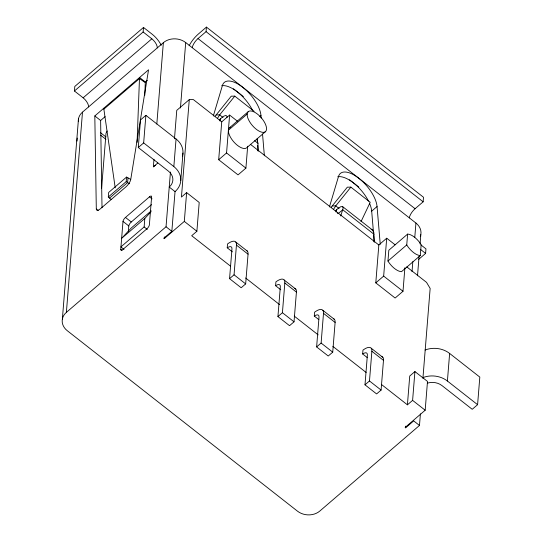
<?xml version="1.0" encoding="UTF-8"?>
<svg xmlns="http://www.w3.org/2000/svg" width="542" height="542" viewBox="0 0 542 542"><rect width="100%" height="100%" fill="white"/><g stroke="black" fill="none" stroke-linecap="round" stroke-linejoin="round"><path stroke-width="0.81" d="M137.085 142.35L139.47 78.57A15.935 8.144 51.7 0 1 139.565 77.499L145.378 82.059A4.39 2.845 -19.7 0 0 145.283 82.621M144.809 95.216L145.283 82.628L139.47 78.57L103.868 109.145L115.222 187.85M88.576 106.916A7.913 3.543 49.3 0 0 83.136 97.817L74.43 90.995L74.796 86.449L143.501 27.439L152.207 34.261A15.826 7.093 49.3 0 1 161.231 45.25M62.371 319.028L78.482 118.8M77.011 141.083L77.255 138.047M420.416 413.871L419.481 425.45L319.827 511.045A15.826 12.933 4.6 0 1 297.483 511.167L67.255 330.688A15.826 12.933 4.6 0 1 66.381 312.368L82.492 112.14L163.359 42.682A15.826 12.933 4.6 0 1 185.703 42.561L415.931 223.04A15.826 12.933 4.6 0 1 420.28 236.549M101.611 188.088L106.022 133.251L107.092 131.022M111.157 199.47L108.312 196.99L108.678 192.444L126.564 177.071L130.69 179.388M120.744 249.449L123 221.414A3.428 1.247 -51.9 0 1 125.48 217.444L149.457 196.854A3.428 1.247 -51.9 0 1 151.625 196.821L149.368 224.862A3.428 1.247 -51.9 0 1 146.882 228.832L122.912 249.422A3.428 1.247 -51.9 0 1 120.744 249.449L122.031 250.465M108.312 196.99L126.198 181.624L126.564 177.071M127.98 178.02L127.614 182.566L109.525 198.101M74.43 90.995L143.135 31.985L143.501 27.439M128.339 231.732L128.8 225.96A3.428 1.247 -51.9 0 1 131.286 221.99L151.475 204.652M230.316 265.993L191.699 235.723L196.888 231.265L199.205 202.464L186.631 192.606L184.314 221.407L164.273 238.622L163.792 238.243L171.841 231.326L175.039 191.611L169.233 187.065A13.719 11.206 4.6 0 0 168.474 171.184L138.291 147.526L140.513 119.938L145.879 115.331L176.062 138.989A21.633 17.676 4.6 0 1 182.464 156.062M138.291 147.526L143.664 142.919L145.879 115.331M124.037 249.395L120.873 246.915L144.131 226.942L144.816 218.453L151.008 211.787M155.69 165.195A15.826 12.933 4.6 0 0 153.372 166.821L153.982 159.273M156.814 124.043L163.359 42.682M164.273 238.622L164.409 236.949M66.381 312.368L166.035 226.773L170.445 172.017M174.47 138.793L176.76 110.365L189.28 99.606L193.392 99.606L221.739 121.828L218.69 159.721L238.04 174.883L245.905 168.122L247.667 146.232M175.039 191.611A21.633 17.676 4.6 0 0 173.84 166.577L176.062 138.989M180.439 107.987L185.703 42.561M180.757 180.601L182.972 153.02M189.28 99.606L181.441 197.064L186.631 192.606M192.281 47.716A7.913 2.873 -51.9 0 1 198.013 38.563L206.068 31.646L206.434 27.1L423.505 197.268L423.139 201.814L415.091 208.724A7.913 2.873 -51.9 0 0 409.352 217.884M218.69 159.721L226.563 152.959L229.612 115.067L237.349 121.13M227.233 247.816L227.545 243.947A16.619 6.03 -51.9 0 1 236.447 245.099L248.053 254.198L245.662 283.906L241.17 287.761L229.564 278.663L231.956 248.954A10 3.625 -51.9 0 0 227.233 247.816L232.389 251.861M229.564 278.663L234.056 274.808L236.447 245.099M275.6 285.729L275.912 281.86A16.619 6.03 -51.9 0 1 284.814 283.012L296.42 292.111L294.028 321.819L289.536 325.681L277.931 316.582L280.322 286.874A10 3.625 -51.9 0 0 275.6 285.729L280.756 289.774M277.931 316.582L282.423 312.72L284.814 283.012M314.292 316.067L314.604 312.192A16.619 6.03 -51.9 0 1 323.506 313.344L335.112 322.449L332.727 352.151L328.235 356.013L316.623 346.914L319.014 317.205A10 3.625 -51.9 0 0 314.292 316.067L318.811 319.604M316.623 346.914L321.115 343.052L323.506 313.344M362.659 353.98L362.971 350.112A16.619 6.03 -51.9 0 1 371.873 351.263L383.479 360.362L381.094 390.071L376.602 393.926L364.99 384.827L367.381 355.118A10 3.625 -51.9 0 0 362.659 353.98L367.178 357.517M404.901 267.694L403.004 291.271L395.132 298.032L375.789 282.87L378.838 244.977L386.71 238.216L395.091 244.788M364.99 384.827L369.481 380.972L371.873 351.263M375.789 282.87L383.661 276.108L386.71 238.216M387.957 261.054L388.824 250.235L407.611 234.097A13.191 5.908 49.3 0 1 421.154 244.713L420.287 255.539L401.5 271.671A13.191 5.908 49.3 0 1 387.957 261.054L406.744 244.923L407.611 234.097M412.022 271.691L412.828 261.623M414.786 237.301L415.931 223.04M417.509 275.803L419.061 256.515M420.07 243.934L420.816 234.706M381.453 384.468L407.415 404.827L409.732 376.026L414.921 371.568L427.496 381.426L425.179 410.226L405.145 427.435L405.626 427.814L413.675 420.904L419.481 425.45M405.626 427.814L405.762 426.134M407.415 404.827L412.604 400.369L414.921 371.568M418.539 259.476L425.599 253.412L425.965 248.866L420.992 244.964M422.916 378.323L430.152 288.425L426.527 282.362L406.751 266.86M427.713 383.052A13.719 11.206 4.6 0 1 442.042 385.633L472.224 409.298L477.59 404.684L447.407 381.026L449.63 353.438A21.633 17.676 4.6 0 0 425.07 350.044M477.59 404.684L479.812 377.096L449.63 353.438M337.7 213.338L337.754 212.898M219.971 121.008L220.465 118.786L223.656 116.218L225.878 115.432L226.983 116.3L227.037 117.363M336.054 212.003L336.548 209.781L338.384 208.162L340.911 206.637L342.7 206.685L372.395 229.957L373.838 232.443L374.061 241.779M213.331 115.981L222.464 85.351A26.504 11.877 49.3 0 1 242.775 87.303A26.504 11.877 49.3 0 1 260.973 115.541L261.19 118.054M329.414 206.976L338.547 176.346A26.504 11.877 49.3 0 1 358.858 178.298A26.504 11.877 49.3 0 1 377.056 206.536L380.24 244.279M340.735 215.98L343.12 208.365L342.7 206.685M361.033 221.624L370.213 202.295L350.864 187.125L347.327 187.173L331.284 207.139M217.552 118.217L219.666 114.877L234.781 96.13L254.13 111.293M333.635 209.219L335.749 205.879L350.864 187.125M215.201 116.144L231.244 96.171L234.781 96.13M83.136 97.817L151.841 38.814A7.913 3.543 49.3 0 1 157.275 47.906M94.816 115.947L148.549 69.796L130.737 179.49A6.592 2.392 -51.9 0 1 125.995 186.807L100.487 208.717A6.592 2.392 -51.9 0 1 96.307 209.063L94.816 115.947L100.622 120.5L102.018 207.688M206.434 27.1L198.379 34.017A15.826 5.738 -51.9 0 0 189.131 45.724M100.622 120.5L105.107 116.645M145.378 82.059L147.302 80.406M153.372 166.821L157.79 163.027M221.739 121.828L229.612 115.067M229.476 127.797L248.263 111.659M228.392 130.222L247.179 114.084M259.781 116.564L260.973 115.541M151.245 210.852L131.123 228.128L121.557 238.433L144.816 218.453M265.438 131.679A13.191 5.908 49.3 0 1 248.663 119.985A13.191 5.908 49.3 0 1 256.447 113.339A13.191 5.908 49.3 0 1 265.438 131.679L246.651 147.817A13.191 5.908 49.3 0 1 232.701 140.574A13.191 5.908 49.3 0 1 230.594 127.214M373.458 232.118L371.69 211.15L377.056 206.536M219.314 119.775L220.465 118.786M335.39 210.777L336.548 209.781M338.045 213.663L342.788 209.795L374.048 234.3M216.129 114.924L219.666 114.877L222.979 117.478M332.212 205.919L335.749 205.879L339.062 208.474M371.114 229.28L372.395 229.957M129.477 183.738L126.198 181.624M206.068 31.646L423.139 201.814M198.013 38.563L415.091 208.724M233.426 88.786L243.378 96.591M349.509 179.788L358.804 187.078M143.135 31.985L151.841 38.814M420.626 249.51L425.599 253.412M254.638 140.696L257.965 143.305L257.978 150.778M250.404 144.294L378.838 244.977M226.563 152.959L245.905 168.122M383.661 276.108L403.004 291.271M143.664 142.919L173.84 166.577M100.568 132.729L105.893 136.902M100.622 135.175L105.941 139.341M235.824 242.105L247.43 251.203M284.191 280.018L295.803 289.123M322.89 310.356L334.495 319.455M371.256 348.269L382.862 357.368M184.314 221.407L196.888 231.265M412.604 400.369L425.179 410.226M149.457 196.854L152.038 198.873M245.628 277.999L279.584 304.618M294.231 316.101L318.201 334.888M332.849 346.372L366.135 372.469M234.056 274.808L245.662 283.906M282.423 312.72L294.028 321.819M321.115 343.052L332.727 352.151M369.481 380.972L381.094 390.071M166.035 226.773L171.841 231.326M144.131 226.942L147.295 229.422M125.48 217.444L131.286 221.99M123 221.414L128.8 225.96M96.307 209.063L98.244 210.581M257.165 139.958L257.965 143.305M373.743 235.472L374.305 242.179M262.531 133.996L264.374 155.798M257.165 138.603L257.45 141.957M257.728 145.31L258.222 151.184M422.848 377.632A21.633 17.676 4.6 0 1 447.407 381.026M420.287 255.539A13.191 5.908 49.3 0 1 406.744 244.923M333.513 318.716A16.619 6.03 -51.9 0 1 335.112 322.449M381.88 356.636A16.619 6.03 -51.9 0 1 383.479 360.362M294.814 288.385A16.619 6.03 -51.9 0 1 296.42 292.111M246.447 250.472A16.619 6.03 -51.9 0 1 248.053 254.198M221.685 85.744A26.504 11.877 49.3 0 1 252.437 110.121M337.768 176.746A26.504 11.877 49.3 0 1 368.513 201.116M369.468 203.142A26.504 11.877 49.3 0 1 371.69 211.15M78.299 121.327A15.826 12.933 4.6 0 1 82.492 112.14M103.888 109.159A15.935 6.084 47.1 0 1 103.807 108.251"/></g></svg>
